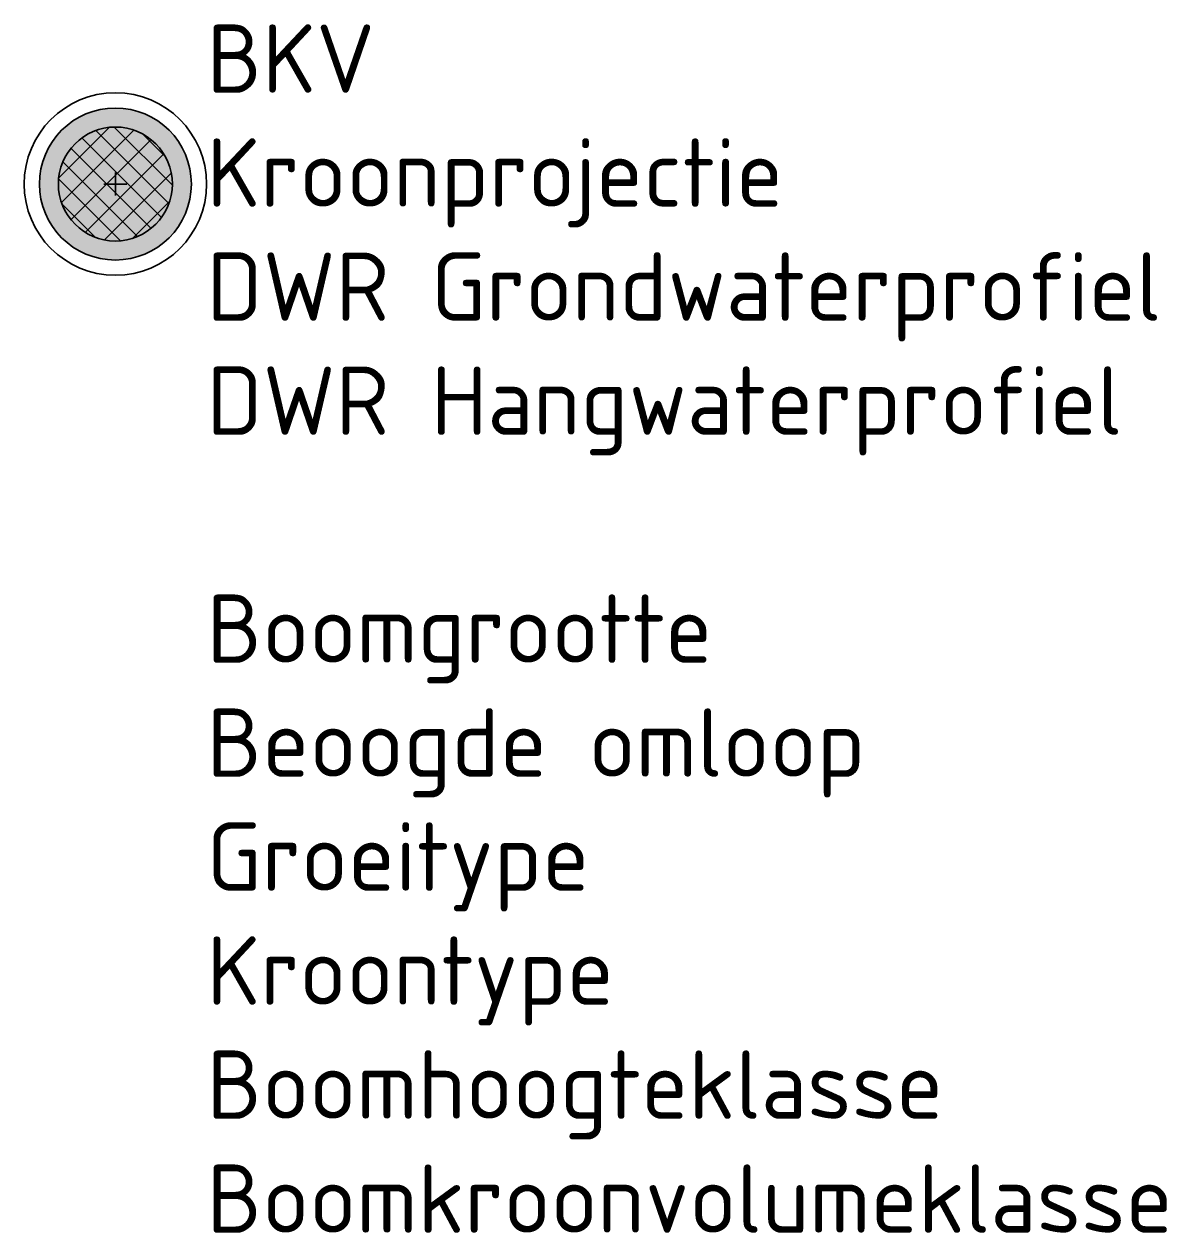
# Model space of a CAD drawing. Header units: metres. Extents: x -1.2 to 13.8, y -13.8 to 2.1.
import ezdxf

# ---------------------------------------------------------------- set-up
doc = ezdxf.new("R2010")
doc.units = ezdxf.units.M
for name, color, linetype, lineweight in [('N-GV-GR-BOOM-T18', 7, 'Continuous', 18), ('N-GV-GR-BOOM_KROON-G', 90, 'Continuous', 35), ('N-GV-GR-BOOM_KROON-V', 92, 'Continuous', 18), ('N-GV-GR-BOOM_OBSTAKELVRIJ_BOVENGRONDS-G', 10, 'Continuous', 35), ('N-GV-GR-BOOM_OBSTAKELVRIJ_ONDERGRONDS-A', 142, 'Continuous', 18), ('N-GV-GR-BOOM_OBSTAKELVRIJ_ONDERGRONDS-G', 140, 'Continuous', 35), ('N-GV-GR-BOOM_STABILITEITSKLUIT-A', 12, 'Continuous', 18), ('N-GV-GR-BOOM_STABILITEITSKLUIT-G', 10, 'Continuous', 35), ('N-GV-GR-BOOM_STAMPOSITIE-G', 7, 'Continuous', 35)]:
    doc.layers.add(name, color=color, linetype=linetype, lineweight=lineweight)
doc.styles.add('NLCS-ISO', font='NLCS-ISO.ttf')

msp = doc.modelspace()

# ---------------------------------------------------------------- hatches: boundary and pattern name
at = {"layer": 'N-GV-GR-BOOM_KROON-V'}
h = msp.add_hatch(color=256, dxfattribs=at)
edge = h.paths.add_edge_path(flags=0)
edge.add_arc((0, 0), 1, 0, 360)
at = {"layer": 'N-GV-GR-BOOM_OBSTAKELVRIJ_ONDERGRONDS-A'}
h = msp.add_hatch(dxfattribs=at)
h.set_pattern_fill('AGR-OBSTAKELVRIJ_ONDERGRONDS-SO', color=256, style=0, pattern_type=2)
h.set_pattern_definition([(135, (-1700, 0), (-0.141421356, -0.141421356), [])])
edge = h.paths.add_edge_path()
edge.add_arc((0, 0), 0.75, 0, 360)
at = {"layer": 'N-GV-GR-BOOM_STABILITEITSKLUIT-A'}
h = msp.add_hatch(dxfattribs=at)
h.set_pattern_fill('AGR-STABILITEITSKLUIT-SO', color=256, style=0, pattern_type=2)
h.set_pattern_definition([(45, (-1700, 0), (-0.176776695, 0.176776695), [])])
edge = h.paths.add_edge_path()
edge.add_arc((0, 0), 0.75, 0, 360)

# ---------------------------------------------------------------- linework, layer by layer
at = {"layer": 'N-GV-GR-BOOM_KROON-G'}
msp.add_circle((0, 0), 1, dxfattribs=at)
at = {"layer": 'N-GV-GR-BOOM_OBSTAKELVRIJ_BOVENGRONDS-G'}
msp.add_circle((0, 0), 1.2, dxfattribs=at)
at = {"layer": 'N-GV-GR-BOOM_OBSTAKELVRIJ_ONDERGRONDS-G'}
msp.add_circle((0, 0), 0.75, dxfattribs=at)
at = {"layer": 'N-GV-GR-BOOM_STABILITEITSKLUIT-G'}
msp.add_circle((0, 0), 0.75, dxfattribs=at)
at = {"layer": 'N-GV-GR-BOOM_STAMPOSITIE-G'}
for p, q in [((-0.15, 0), (0.15, 0)), ((0, 0.15), (0, -0.15))]:
    msp.add_line(p, q, dxfattribs=at)

# ---------------------------------------------------------------- texts
at = {"layer": 'N-GV-GR-BOOM-T18', "style": 'NLCS-ISO'}
for tag, p, s in [('BKV', (1.2, 1.2), 'BKV: 5 m3'), ('Kroonprojectie', (1.2, -0.3), 'Kroonprojectie: 3.1 m2'), ('DWR Grondwaterprofiel', (1.2, -1.8), 'DWR GW: 2.0 m3'), ('DWR Hangwaterprofiel', (1.2, -3.3), 'DWR HW: 4.0 m3'), ('Boomgrootte', (1.2, -6.3), 'Vormboom'), ('Beoogde omloop', (1.2, -7.8), '20 jaar'), ('Groeitype', (1.2, -9.3), 'Regulier groeiend'), ('Kroontype', (1.2, -10.8), 'Smalle kroon'), ('Boomhoogteklasse', (1.2, -12.3), '< 6 m'), ('Boomkroonvolumeklasse', (1.2, -13.8), '- m3')]:
    msp.add_attdef(tag, p, s, height=0.9, dxfattribs=at)

doc.saveas('drawing.dxf')
